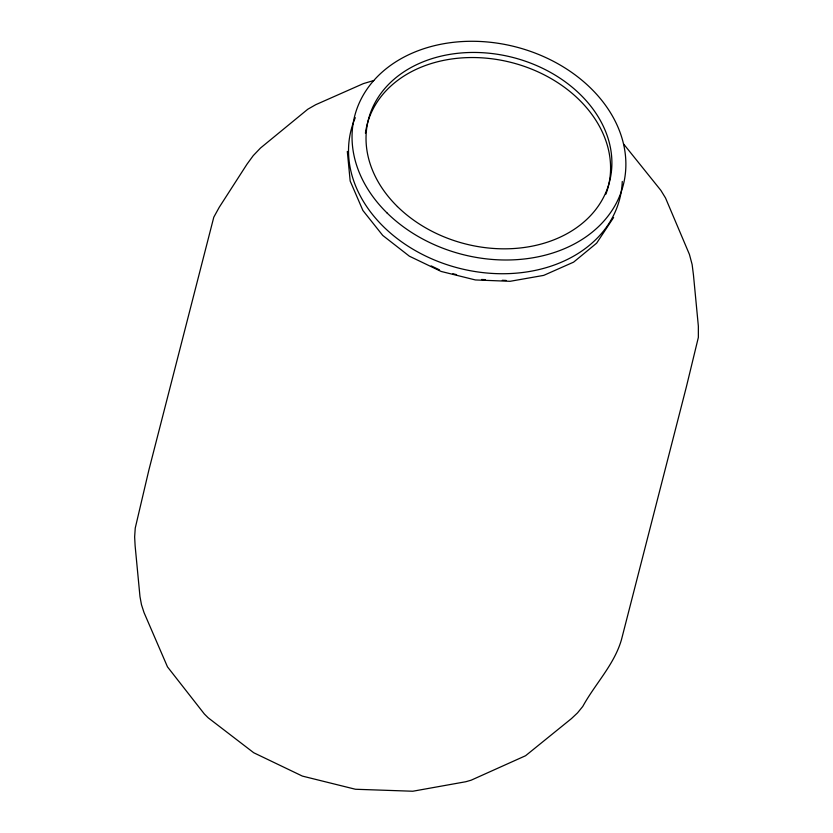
<?xml version="1.0" encoding="UTF-8"?>
<svg xmlns="http://www.w3.org/2000/svg" width="833" height="833" viewBox="0 0 833 833"><rect width="100%" height="100%" fill="white"/><g stroke="black" fill="none" stroke-linecap="round" stroke-linejoin="round"><path stroke-width="1.25" d="M613.609 217.496L596.647 243.153L573.614 262.135L543.72 275.379L510.098 281.304L475.393 279.95L441.188 271.464L409.388 256.2L382.732 235.427L362.907 210.489L350.172 181.021L347.319 151.419M373.809 80.509L363.396 83.602L315.707 104.708L307.814 109.217L260.531 148.003L253.242 155.625L247.005 164.174L219.256 207.261L213.8 217.174L148.899 469.958L135.248 528.07L134.644 536.91L135.123 545.802L139.975 596.584L141.475 604.696L144.015 612.547L167.485 666.869L204.366 714.006L208.177 717.796L253.711 752.74L302.389 776.096L355.452 789.257L412.804 791.235L465.824 781.729L471.134 780.198L525.581 755.729L571.448 718.608L577.508 712.902L582.767 706.457C595.074 683.935 614.306 664.651 621.491 639.567L686.392 386.783L698.356 337.417L698.356 326.151L693.452 274.952L692.129 264.53L689.432 254.429L665.525 197.983L660.85 190.351L623.74 144.161M481.516 279.482L485.41 279.628M502.278 280.284L506.172 280.44M452.86 273.724L456.557 274.64M431.223 265.914L439.439 269.85M622.272 181.459A138.653 107.145 14.4 0 1 461.711 268.882A138.653 107.145 14.4 0 1 355.306 117.682M365.416 133.197A124.492 96.201 14.4 0 1 511.098 62.423A124.492 96.201 14.4 0 1 605.893 194.162M387.012 212.925A138.653 107.145 14.4 0 0 619.086 197.338A138.653 107.145 14.4 0 0 460.774 41.65A138.653 107.145 14.4 0 0 387.012 212.925M397.424 206.563A124.492 96.201 14.4 0 0 605.799 192.569A124.492 96.201 14.4 0 0 463.658 52.781A124.492 96.201 14.4 0 0 397.424 206.563"/></g></svg>
